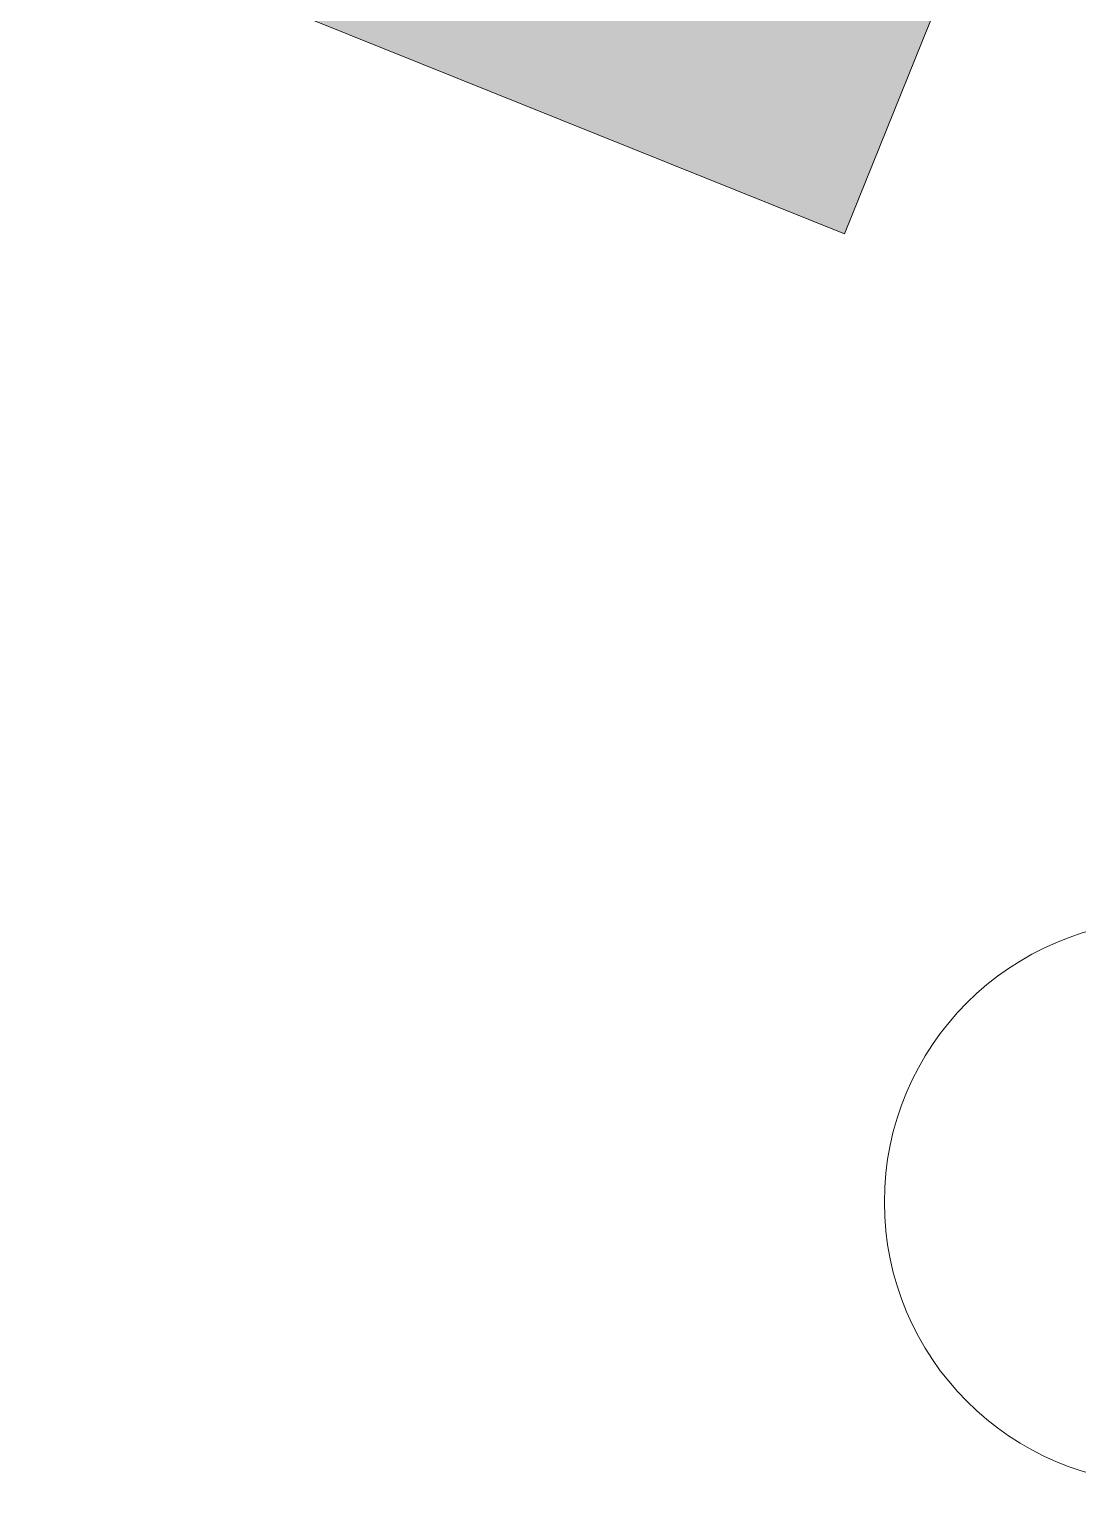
# Model space of a CAD drawing. Header units: metres. Extents: x -6 to 1255, y -2 to 532.
# Drawn here: x 973.43 to 984.59, y 239.02 to 254.51 of the extents above; entities that cross this region are included whole.
import ezdxf

# ---------------------------------------------------------------- set-up
doc = ezdxf.new("R2010")
doc.units = ezdxf.units.M
doc.header["$MEASUREMENT"] = 0
for name, color, linetype, lineweight, true_color in [('TPX_VEGETATION_GREEN_SPACES', 7, 'CONTINUOUS', 0, 0x58ba48), ('TPX_VEGETATION_GREEN_SPACES_HATCH', 7, 'CONTINUOUS', 0, 0x58ba48), ('TPX_VEGETATION_TREES_INDIVIDUAL', 7, 'CONTINUOUS', 0, 0x136734)]:
    doc.layers.add(name, color=color, linetype=linetype, lineweight=lineweight, true_color=true_color)

# ---------------------------------------------------------------- blocks, each defined once
blk = doc.blocks.new('TREETR004_CR030')
at = {"layer": 'TPX_VEGETATION_TREES_INDIVIDUAL'}
for radius in [3, 0.375]:
    blk.add_circle((0, 0, 0.036), radius, dxfattribs=at)

msp = doc.modelspace()

# ---------------------------------------------------------------- hatches: boundary and pattern name
at = {"layer": 'TPX_VEGETATION_GREEN_SPACES_HATCH'}
msp.add_hatch(color=256, dxfattribs=at).paths.add_polyline_path([(977.574, 266.086), (973.426, 255.819), (982.109, 252.326), (986.258, 262.603), (977.574, 266.086)])

# ---------------------------------------------------------------- linework, layer by layer
at = {"layer": 'TPX_VEGETATION_GREEN_SPACES', "elevation": 0.003}
msp.add_lwpolyline([(977.574, 266.086), (973.426, 255.819), (982.109, 252.326), (986.258, 262.603)], close=True, dxfattribs=at)

# ---------------------------------------------------------------- block references
at = {"layer": 'TPX_VEGETATION_TREES_INDIVIDUAL'}
msp.add_blockref('TREETR004_CR030', (985.533, 242.018, 0.036), dxfattribs=at)

doc.saveas('drawing.dxf')
